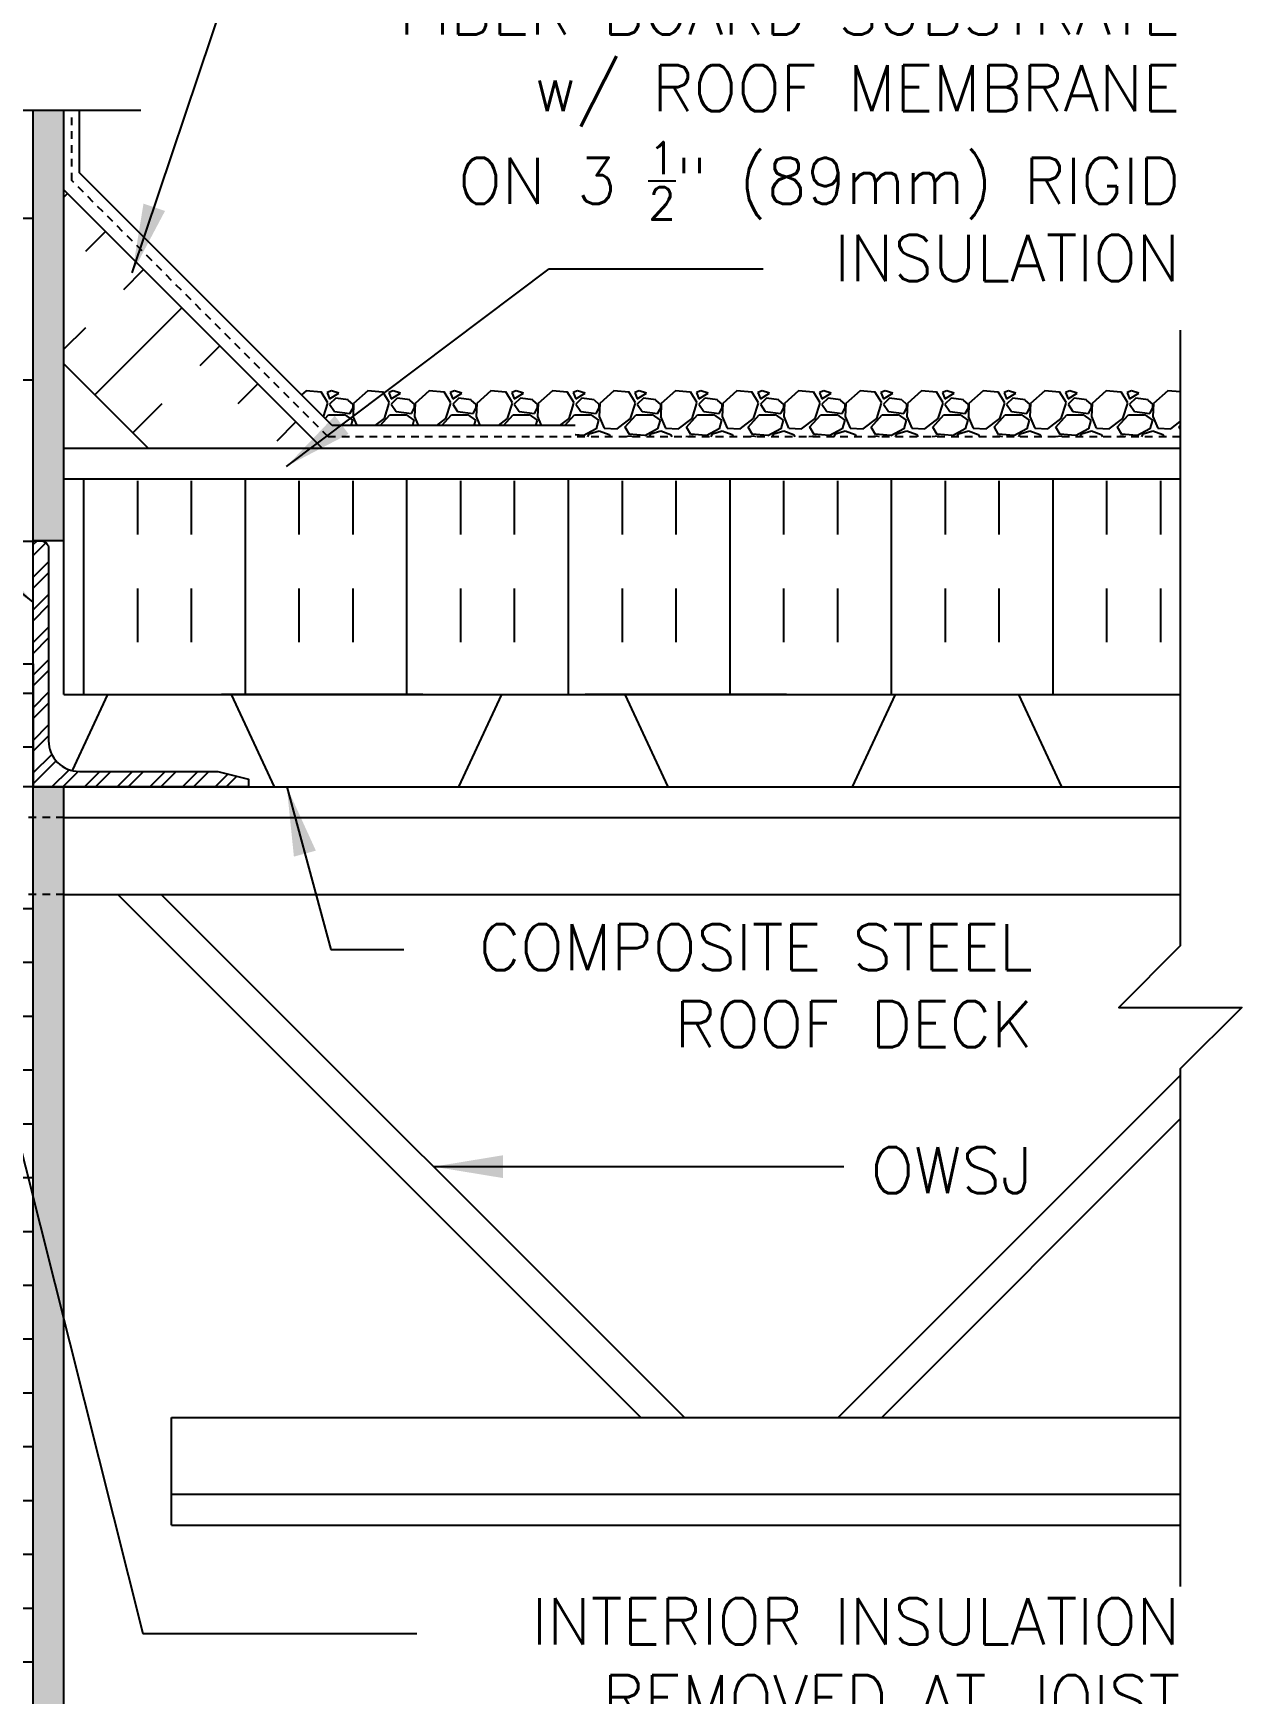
# Model space of a CAD drawing. Header units: inches. Extents: x 380.7 to 431.2, y 168.7 to 250.6.
# Drawn here: x 411.58 to 431.22, y 197.98 to 224.98 of the extents above; entities that cross this region are included whole.
import ezdxf

# ---------------------------------------------------------------- set-up
doc = ezdxf.new("R2010")
doc.units = ezdxf.units.IN
doc.header["$LTSCALE"] = 0.5
doc.header["$MEASUREMENT"] = 0
doc.linetypes.add('DASHED2', pattern=[0.375, 0.25, -0.125])
doc.linetypes.add('HIDDEN2', pattern=[0.1875, 0.125, -0.0625])
for name, color, linetype in [('HATCH', 12, 'Continuous'), ('line25', 2, 'Continuous'), ('LINE50', 5, 'Continuous'), ('LINE9', 9, 'Continuous'), ('TEXT', 4, 'Continuous')]:
    doc.layers.add(name, color=color, linetype=linetype)
doc.styles.add('DIM', font='romans.shx', dxfattribs={"width": 0.7})
doc.styles.add('ROMANS', font='romans.shx', dxfattribs={"height": 1.125})
doc.dimstyles.new('ext_12', dxfattribs={"dimscale": 12, "dimtxt": 0.09375, "dimasz": 0.09375, "dimexe": 0.09375, "dimexo": 0.0625, "dimgap": 0.0625, "dimtad": 1, "dimdec": 1, "dimzin": 3, "dimdsep": 46, "dimlunit": 4, "dimtxsty": 'DIM', "dimcen": 0.09, "dimdle": 0.09375, "dimclrt": 4, "dimadec": 0, "dimazin": 0, "dimtfac": 1, "dimtdec": 1, "dimtmove": 2, "dimatfit": 3, "dimfxl": 1, "dimfrac": 2, "dimtolj": 1, "dimtzin": 0, "dimarcsym": 0})

msp = doc.modelspace()

# ---------------------------------------------------------------- hatches: boundary and pattern name
at = {"layer": 'HATCH'}
h = msp.add_hatch(dxfattribs=at)
h.set_pattern_fill('AR-CONC', color=256, scale=0.5)
h.set_pattern_definition([(50, (0, 0), (3.586301, -0.31376), [0.375, -4.125]), (355, (0, 0), (-0.693757, 3.76096), [0.3, -3.3]), (100.45144, (0.299, -0.026), (2.892544, 3.4472), [0.3187, -3.50571]), (46.1842, (0, 1), (5.336207, -0.827596), [0.5625, -6.1875]), (96.6356, (0.4447, 0.931), (4.67331, 4.870593), [0.47805, -5.25857]), (351.1842, (0, 1), (4.67331, 4.87059), [0.45, -4.95]), (21, (0.5, 0.75), (2.984535, -2.013094), [0.375, -4.125]), (326, (0.5, 0.75), (1.216577, 3.62575), [0.3, -3.3]), (71.45144, (0.7487, 0.5822), (4.201112, 1.612656), [0.3187, -3.50571]), (37.5, (0, 0), (0.0607993, 1.6644693), [0, -3.26, 0, -3.35, 0, -3.3125]), (7.5, (0, 0), (1.315348, 1.9720586), [0, -1.91, 0, -3.185, 0, -1.2625]), (327.5, (-1.115, 0), (2.669112, -0.1127744), [0, -1.25, 0, -3.9, 0, -5.175]), (317.5, (-1.615, 0), (2.915931, 0.500525), [0, -1.625, 0, -2.59, 0, -3.675])])
h.paths.add_polyline_path([(411.575, 241.057), (411.074, 241.057), (410.85, 241.139), (411.075, 241.22), (411.575, 241.22), (411.575, 242.954), (412.075, 242.954), (405.95, 243.954), (399.825, 242.954), (400.325, 242.954), (400.325, 241.22), (400.826, 241.22), (401.05, 241.139), (400.826, 241.057), (400.325, 241.057), (400.325, 232.727), (400.763, 232.727), (400.763, 233.227), (402.263, 233.227), (402.263, 232.727), (402.95, 232.727), (402.95, 230.638, 0.064398), (403.06, 230.572), (403.15, 230.572), (403.15, 230.531, -0.249069), (403.26, 230.323), (403.26, 230.256, -0.414214), (403.198, 230.193), (403.15, 230.193), (403.15, 230.123), (403.255, 230.123, 0.10046), (403.649, 230.181, -0.601435), (403.768, 230.076, 2.182095), (404.178, 230.289, -1), (404.342, 230.697, -0.24438), (404.79, 230.176, 0.053157), (404.956, 229.562, 1.553132), (405.314, 229.987, -0.735593), (405.302, 230.445, -0.082755), (405.95, 230.553, -0.082755), (406.599, 230.445, -0.735593), (406.586, 229.987, 1.553132), (406.944, 229.562, 0.053157), (407.11, 230.176, -0.24438), (407.558, 230.697, -1), (407.722, 230.289, 2.182095), (408.132, 230.076, -0.601435), (408.251, 230.181, 0.10046), (408.645, 230.123), (408.75, 230.123), (408.75, 230.193), (408.703, 230.193, -0.414214), (408.64, 230.256), (408.64, 230.323, -0.249069), (408.75, 230.531), (408.75, 230.572), (408.84, 230.572, 0.064398), (408.95, 230.638), (408.95, 232.727), (409.638, 232.727), (409.638, 233.227), (411.138, 233.227), (411.138, 232.727), (411.575, 232.727)])
h.paths.add_polyline_path([(405.753, 240.993), (406.016, 240.69), (406.05, 240.708, -2.114532), (406.05, 240.651), (406.016, 240.69), (405.734, 240.546, -1.846412)], flags=16)
h.paths.add_polyline_path([(406.169, 227.227), (406.169, 225.227), (407.169, 226.227), (408.95, 226.227), (408.95, 226.509, 0.082415), (408.807, 226.588, -0.317837), (408.64, 226.823), (408.64, 226.891, -0.414214), (408.703, 226.953), (408.75, 226.953), (408.75, 227.023), (408.645, 227.023, -0.188973), (408.489, 227.118, 0.196323), (408.04, 227.465), (406.718, 227.755, 0.057795), (405.95, 227.844, 0.057795), (405.182, 227.755), (403.86, 227.465, 0.196323), (403.411, 227.118, -0.188973), (403.255, 227.023), (403.15, 227.023), (403.15, 226.953), (403.198, 226.953, -0.414214), (403.26, 226.891), (403.26, 226.823, -0.317837), (403.094, 226.588, 0.082415), (402.95, 226.509), (402.95, 226.227), (405.169, 226.227)])
h.paths.add_polyline_path([(408.95, 223.727), (407.169, 223.727), (406.169, 222.727), (406.169, 224.727), (405.169, 223.727), (402.95, 223.727), (402.95, 220.946, 0.082415), (403.094, 220.867, -0.317837), (403.26, 220.631), (403.26, 220.564, -0.414214), (403.198, 220.501), (403.15, 220.501), (403.15, 220.431), (403.255, 220.431, -0.188973), (403.411, 220.336, 0.196323), (403.86, 219.99), (405.182, 219.7, 0.057795), (405.95, 219.61, 0.057795), (406.718, 219.7), (408.04, 219.99, 0.196323), (408.489, 220.336, -0.188973), (408.645, 220.431), (408.75, 220.431), (408.75, 220.501), (408.703, 220.501, -0.414214), (408.64, 220.564), (408.64, 220.631, -0.317837), (408.807, 220.867, 0.082415), (408.95, 220.946)])
h.paths.add_polyline_path([(408.95, 216.816, 0.064398), (408.84, 216.882), (408.75, 216.882), (408.75, 216.924, -0.249069), (408.64, 217.131), (408.64, 217.199, -0.414214), (408.703, 217.261), (408.75, 217.261), (408.75, 217.331), (408.645, 217.331, 0.10046), (408.251, 217.274, -0.601435), (408.132, 217.379, 2.182095), (407.722, 217.166, -1), (407.558, 216.757, -0.24438), (407.11, 217.278, 0.053157), (406.944, 217.892, 0.223253), (406.744, 218.057), (406.724, 218.061, 0.955472), (406.586, 217.468, -0.735593), (406.599, 217.01, -0.082755), (405.95, 216.902, -0.082755), (405.302, 217.01, -0.735593), (405.314, 217.468, 0.955472), (405.176, 218.061), (405.156, 218.057, 0.223253), (404.956, 217.892, 0.053157), (404.79, 217.278, -0.24438), (404.342, 216.757, -1), (404.178, 217.166, 2.182095), (403.768, 217.379, -0.601435), (403.649, 217.274, 0.10046), (403.255, 217.331), (403.15, 217.331), (403.15, 217.261), (403.198, 217.261, -0.414214), (403.26, 217.199), (403.26, 217.131, -0.249069), (403.15, 216.924), (403.15, 216.882), (403.06, 216.882, 0.064398), (402.95, 216.816), (402.95, 214.727), (402.95, 212.727), (405.176, 212.727), (408.95, 212.727), (408.95, 214.727)])
h.paths.add_polyline_path([(405.176, 212.68), (403.315, 212.68), (403.315, 212.227), (405.176, 212.227)], flags=17)
h.paths.add_polyline_path([(405.176, 212.227), (403.315, 212.227), (403.315, 210.727), (405.176, 210.727)])
h.paths.add_polyline_path([(405.176, 210.727), (403.315, 210.727), (403.315, 210.227), (405.176, 210.227)])
h.paths.add_polyline_path([(408.95, 208.509, 0.082415), (408.807, 208.588, -0.317837), (408.64, 208.823), (408.64, 208.891, -0.414214), (408.703, 208.953), (408.75, 208.953), (408.75, 209.023), (408.645, 209.023, -0.188973), (408.489, 209.118, 0.196323), (408.04, 209.465), (406.718, 209.755, 0.039111), (406.2, 209.835), (406.2, 206.175), (406.479, 206.175), (406.479, 205.949), (406.219, 205.949), (405.95, 205.949), (405.422, 205.949), (405.422, 206.175), (405.7, 206.175), (405.7, 209.835, 0.039111), (405.182, 209.755), (403.86, 209.465, 0.196323), (403.411, 209.118, -0.188973), (403.255, 209.023), (403.15, 209.023), (403.15, 208.953), (403.198, 208.953, -0.414214), (403.26, 208.891), (403.26, 208.823, -0.317837), (403.094, 208.588, 0.082415), (402.95, 208.509), (402.95, 202.946, 0.082415), (403.094, 202.867, -0.317837), (403.26, 202.631), (403.26, 202.564, -0.414214), (403.198, 202.501), (403.15, 202.501), (403.15, 202.431), (403.255, 202.431, -0.188973), (403.411, 202.336, 0.196323), (403.86, 201.99), (405.182, 201.7, 0.057795), (405.95, 201.61, 0.057795), (406.718, 201.7), (408.04, 201.99, 0.196323), (408.489, 202.336, -0.188973), (408.645, 202.431), (408.75, 202.431), (408.75, 202.501), (408.703, 202.501, -0.414214), (408.64, 202.564), (408.64, 202.631, -0.317837), (408.807, 202.867, 0.082415), (408.95, 202.946)])
h.paths.add_polyline_path([(403.315, 211.616, 0.015101), (403.255, 211.623), (403.15, 211.623), (403.15, 211.553), (403.198, 211.553, -0.414214), (403.26, 211.491), (403.26, 210.956, -0.414214), (403.198, 210.893), (403.15, 210.893), (403.15, 210.823), (403.255, 210.823, -0.069724), (403.315, 210.814)])
h.paths.add_polyline_path([(405.329, 209.968), (403.315, 209.968), (403.315, 210.227), (403.315, 210.333, -0.069724), (403.255, 210.323), (403.15, 210.323), (403.15, 210.253), (403.198, 210.253, -0.414214), (403.26, 210.191), (403.26, 209.656, -0.414214), (403.198, 209.593), (403.15, 209.593), (403.15, 209.523), (403.255, 209.523, 0.036537), (403.399, 209.547)])
h.paths.add_polyline_path([(403.315, 212.68), (405.176, 212.68), (405.176, 212.727), (402.95, 212.727), (402.95, 212.638, 0.064398), (403.06, 212.572), (403.15, 212.572), (403.15, 212.531, -0.249069), (403.26, 212.323), (403.26, 212.256, -0.119718), (403.253, 212.227), (403.315, 212.227)])
h.paths.add_polyline_path([(403.315, 212.227), (403.253, 212.227, -0.280582), (403.198, 212.193), (403.15, 212.193), (403.15, 212.123), (403.255, 212.123, 0.014996), (403.315, 212.122)])
h.paths.add_polyline_path([(408.95, 196.727), (408.95, 198.816, 0.064398), (408.84, 198.882), (408.75, 198.882), (408.75, 198.924, -0.249069), (408.64, 199.131), (408.64, 199.199, -0.414214), (408.703, 199.261), (408.75, 199.261), (408.75, 199.331), (408.645, 199.331, 0.10046), (408.251, 199.274, -0.601435), (408.132, 199.379, 2.182095), (407.722, 199.166, -1), (407.558, 198.757, -0.24438), (407.11, 199.278, 0.053157), (406.944, 199.892, 0.223253), (406.744, 200.057), (406.724, 200.061, 0.955472), (406.586, 199.468, -0.735593), (406.599, 199.01, -0.082755), (405.95, 198.902, -0.082755), (405.302, 199.01, -0.735593), (405.314, 199.468, 0.955472), (405.176, 200.061), (405.156, 200.057, 0.223253), (404.956, 199.892, 0.053157), (404.79, 199.278, -0.24438), (404.342, 198.757, -1), (404.178, 199.166, 2.182095), (403.768, 199.379, -0.601435), (403.649, 199.274, 0.10046), (403.255, 199.331), (403.15, 199.331), (403.15, 199.261), (403.198, 199.261, -0.414214), (403.26, 199.199), (403.26, 199.131, -0.249069), (403.15, 198.924), (403.15, 198.882), (403.06, 198.882, 0.064398), (402.95, 198.816), (402.95, 196.727), (402.95, 194.638, 0.064398), (403.06, 194.572), (403.15, 194.572), (403.15, 194.531, -0.249069), (403.26, 194.323), (403.26, 194.256, -0.414214), (403.198, 194.193), (403.15, 194.193), (403.15, 194.123), (403.255, 194.123, 0.10046), (403.649, 194.181, -0.601435), (403.768, 194.076, 2.182095), (404.178, 194.289, -1), (404.342, 194.697, -0.24438), (404.79, 194.176, 0.053157), (404.956, 193.562, 0.223253), (405.156, 193.397), (405.176, 193.393, 0.955472), (405.314, 193.987, -0.735593), (405.302, 194.445, -0.082755), (405.95, 194.553, -0.082755), (406.599, 194.445, -0.735593), (406.586, 193.987, 0.955472), (406.724, 193.393), (406.744, 193.397, 0.223253), (406.944, 193.562, 0.053157), (407.11, 194.176, -0.24438), (407.558, 194.697, -1), (407.722, 194.289, 2.182095), (408.132, 194.076, -0.601435), (408.251, 194.181, 0.10046), (408.645, 194.123), (408.75, 194.123), (408.75, 194.193), (408.703, 194.193, -0.414214), (408.64, 194.256), (408.64, 194.323, -0.249069), (408.75, 194.531), (408.75, 194.572), (408.84, 194.572, 0.064398), (408.95, 194.638)])
h.paths.add_polyline_path([(408.95, 190.509, 0.082415), (408.807, 190.588, -0.317837), (408.64, 190.823), (408.64, 190.891, -0.414214), (408.703, 190.953), (408.75, 190.953), (408.75, 191.023), (408.645, 191.023, -0.188973), (408.489, 191.118, 0.196323), (408.04, 191.465), (406.718, 191.755, 0.057795), (405.95, 191.844, 0.057795), (405.182, 191.755), (403.86, 191.465, 0.196323), (403.411, 191.118, -0.188973), (403.255, 191.023), (403.15, 191.023), (403.15, 190.953), (403.198, 190.953, -0.414214), (403.26, 190.891), (403.26, 190.823, -0.317837), (403.094, 190.588, 0.082415), (402.95, 190.509), (402.95, 187.73), (404.95, 187.73), (405.95, 188.73), (405.95, 187.73), (405.95, 186.73), (406.95, 187.73), (408.95, 187.73)])
h = msp.add_hatch(dxfattribs=at)
h.set_pattern_fill('AR-SAND', color=256, scale=0.25, style=0)
h.set_pattern_definition([(37.5, (411.86765, 230.958), (-0.015748, 0.481706), [0, -0.38, 0, -0.425, 0, -0.40625]), (7.5, (411.86765, 230.958), (0.442444, 0.705537), [0, -0.205, 0, -0.3425, 0, -0.13125]), (327.5, (411.56015, 230.958), (0.778535, 0.001415), [0, -0.125, 0, -0.45, 0, -0.5875]), (317.5, (411.56015, 230.958), (0.751532, 0.21942), [0, -0.0625, 0, -0.295, 0, -0.3375])])
h.paths.add_polyline_path([(412.075, 241.057), (411.575, 241.057), (411.575, 232.727), (411.575, 226.227), (412.075, 226.227)])
h.paths.add_polyline_path([(412.075, 242.954), (411.575, 242.954), (411.575, 241.22), (412.075, 241.22)])
h.paths.add_polyline_path([(399.825, 241.057), (399.825, 226.227), (400.325, 226.227), (400.325, 232.727), (400.325, 241.057)])
h.paths.add_polyline_path([(400.325, 242.954), (399.825, 242.954), (399.825, 241.22), (400.325, 241.22)])
h.paths.add_polyline_path([(400.325, 223.727), (399.825, 223.727), (399.825, 216.727), (400.325, 216.727)])
h.paths.add_polyline_path([(412.075, 223.727), (411.575, 223.727), (411.575, 216.727), (412.075, 216.727)])
h = msp.add_hatch(dxfattribs=at)
h.set_pattern_fill('INSUL', color=256, scale=7, style=0)
h.set_pattern_definition([(180, (3335.1118, -182.2822), (0, 2.625), []), (180, (3335.1118, -181.4072), (0, 2.625), [0.875, -0.875]), (180, (3335.1118, -180.5322), (0, 2.625), [0.875, -0.875])])
h.paths.add_polyline_path([(411.575, 223.727), (408.95, 223.727), (408.95, 214.727), (409.638, 214.727), (409.638, 215.227), (411.138, 215.227), (411.138, 214.727), (411.575, 214.727)])
h = msp.add_hatch(dxfattribs=at)
h.set_pattern_fill('INSUL', color=256, scale=7, angle=45, style=0)
h.set_pattern_definition([(45, (304.772, 59.3262), (-1.856155, 1.856155), []), (45, (304.1533, 59.945), (-1.856155, 1.856155), [0.875, -0.875]), (45, (303.5346, 60.5636), (-1.856155, 1.856155), [0.875, -0.875])])
h.paths.add_polyline_path([(413.323, 218.352), (416.152, 218.352), (412.075, 222.429), (412.075, 219.601)])
h = msp.add_hatch(dxfattribs=at)
h.set_pattern_fill('INSUL', color=256, scale=7, angle=90, style=0)
h.set_pattern_definition([(90, (304.772, 59.3262), (-2.625, 2e-16), []), (90, (303.897, 59.3262), (-2.625, 2e-16), [0.875, -0.875]), (90, (303.022, 59.3262), (-2.625, 2e-16), [0.875, -0.875])])
h.paths.add_polyline_path([(412.075, 217.727), (412.075, 214.227), (430.215, 214.227), (430.215, 217.727)])
h = msp.add_hatch(dxfattribs=at)
h.set_pattern_fill('ANSI32', color=256, style=0)
h.set_pattern_definition([(45, (292.55652, -42.36074), (-0.26516504, 0.26516504), []), (45, (292.7333, -42.36074), (-0.26516504, 0.26516504), [])])
h.paths.add_polyline_path([(411.825, 213.477), (411.825, 216.602, 0.414214), (411.7, 216.727), (411.575, 216.727), (411.575, 212.727), (415.075, 212.727), (415.075, 212.852), (414.575, 212.977), (412.325, 212.977, -0.414214)])
h = msp.add_hatch(dxfattribs=at)
h.set_pattern_fill('INSUL', color=256, scale=7, style=0)
h.set_pattern_definition([(0, (409.3325, 202.875), (0, 2.625), []), (0, (409.3325, 203.75), (0, 2.625), [0.875, -0.875]), (0, (409.3325, 204.625), (0, 2.625), [0.875, -0.875])])
h.paths.add_polyline_path([(411.575, 210.977), (408.95, 210.977), (408.95, 196.727), (409.638, 196.727), (409.638, 197.227), (411.138, 197.227), (411.138, 196.727), (411.575, 196.727)])
h.paths.add_polyline_path([(411.575, 214.727), (411.138, 214.727), (411.138, 214.227), (409.638, 214.227), (409.638, 214.727), (408.95, 214.727), (408.95, 212.727), (411.575, 212.727)])
h.paths.add_polyline_path([(400.325, 196.727), (400.763, 196.727), (400.763, 197.227), (402.263, 197.227), (402.263, 196.727), (402.95, 196.727), (402.95, 214.727), (402.263, 214.727), (402.263, 215.227), (400.763, 215.227), (400.763, 214.727), (400.325, 214.727)])
h = msp.add_hatch(dxfattribs=at)
h.set_pattern_fill('AR-SAND', color=256, scale=0.25, style=0)
h.set_pattern_definition([(37.5, (236.56967, -51.72275), (-0.01574834, 0.48170594), [0, -0.38, 0, -0.425, 0, -0.40625]), (7.5, (236.5697, -51.72275), (0.4424442, 0.7055365), [0, -0.205, 0, -0.3425, 0, -0.13125]), (327.5, (236.26217, -51.72275), (0.77853547, 0.00141476), [0, -0.125, 0, -0.45, 0, -0.5875]), (317.5, (236.2622, -51.72275), (0.7515317, 0.2194189), [0, -0.0625, 0, -0.295, 0, -0.3375])])
h.paths.add_polyline_path([(412.075, 212.727), (411.575, 212.727), (411.575, 196.668), (411.575, 187.668), (412.075, 187.668)])

# ---------------------------------------------------------------- linework, layer by layer
at = {"color": 192}
for p, q in [((421.888, 212.727), (424.888, 212.727)), ((428.287, 212.727), (430.215, 212.727))]:
    msp.add_line(p, q, dxfattribs=at)
at = {"layer": 'HATCH'}
for p, q in [((412.325, 222.709), (412.325, 223.727)), ((416.432, 218.602), (412.325, 222.709)), ((416.012, 219.166), (415.937, 219.097)), ((416.252, 219.145), (416.012, 219.165)), ((416.364, 218.967), (416.254, 219.147)), ((416.291, 218.744), (416.362, 218.966)), ((416.422, 219.166), (416.352, 219.136)), ((416.352, 219.136), (416.392, 219.036)), ((416.392, 219.036), (416.542, 219.126)), ((416.492, 219.046), (416.392, 218.946)), ((416.392, 218.946), (416.472, 218.826)), ((416.542, 219.126), (416.422, 219.166)), ((416.693, 219.017), (416.493, 219.047)), ((416.774, 218.944), (416.694, 219.014)), ((416.782, 218.957), (416.772, 218.747)), ((416.772, 218.886), (416.772, 218.946)), ((417.012, 219.166), (416.782, 218.956)), ((417.252, 219.145), (417.012, 219.165)), ((417.364, 218.967), (417.254, 219.147)), ((417.282, 218.716), (417.362, 218.966)), ((417.422, 219.166), (417.352, 219.136)), ((417.352, 219.136), (417.392, 219.036)), ((417.392, 219.036), (417.542, 219.126)), ((417.492, 219.046), (417.392, 218.946)), ((417.392, 218.946), (417.472, 218.826)), ((417.542, 219.126), (417.422, 219.166)), ((417.693, 219.017), (417.493, 219.047)), ((417.774, 218.944), (417.694, 219.014)), ((417.782, 218.957), (417.772, 218.747)), ((417.772, 218.886), (417.772, 218.946)), ((418.012, 219.166), (417.782, 218.956)), ((418.252, 219.145), (418.012, 219.165)), ((418.364, 218.967), (418.254, 219.147)), ((418.282, 218.716), (418.362, 218.966)), ((418.422, 219.166), (418.352, 219.136)), ((418.352, 219.136), (418.392, 219.036)), ((418.392, 219.036), (418.542, 219.126)), ((418.492, 219.046), (418.392, 218.946)), ((418.392, 218.946), (418.472, 218.826)), ((418.542, 219.126), (418.422, 219.166)), ((418.693, 219.017), (418.493, 219.047)), ((418.774, 218.944), (418.694, 219.014)), ((418.782, 218.957), (418.772, 218.747)), ((418.772, 218.886), (418.772, 218.946)), ((419.012, 219.166), (418.782, 218.956)), ((419.252, 219.145), (419.012, 219.165)), ((419.364, 218.967), (419.254, 219.147)), ((419.282, 218.716), (419.362, 218.966)), ((419.422, 219.166), (419.352, 219.136)), ((419.352, 219.136), (419.392, 219.036)), ((419.392, 219.036), (419.542, 219.126)), ((419.492, 219.046), (419.392, 218.946)), ((419.392, 218.946), (419.472, 218.826)), ((419.542, 219.126), (419.422, 219.166)), ((419.693, 219.017), (419.493, 219.047)), ((419.774, 218.944), (419.694, 219.014)), ((419.782, 218.957), (419.772, 218.747)), ((419.772, 218.886), (419.772, 218.946)), ((420.012, 219.166), (419.782, 218.956)), ((420.252, 219.145), (420.012, 219.165)), ((420.364, 218.967), (420.254, 219.147)), ((420.282, 218.716), (420.362, 218.966)), ((420.422, 219.166), (420.352, 219.136)), ((420.352, 219.136), (420.392, 219.036)), ((420.392, 219.036), (420.542, 219.126)), ((420.492, 219.046), (420.392, 218.946)), ((420.392, 218.946), (420.472, 218.826)), ((420.542, 219.126), (420.422, 219.166)), ((420.693, 219.017), (420.493, 219.047)), ((420.774, 218.944), (420.694, 219.014)), ((420.782, 218.957), (420.772, 218.747)), ((420.772, 218.886), (420.772, 218.946)), ((421.012, 219.166), (420.782, 218.956)), ((421.252, 219.145), (421.012, 219.165)), ((421.364, 218.967), (421.254, 219.147)), ((421.282, 218.716), (421.362, 218.966)), ((421.422, 219.166), (421.352, 219.136)), ((421.352, 219.136), (421.392, 219.036)), ((421.392, 219.036), (421.542, 219.126)), ((421.492, 219.046), (421.392, 218.946)), ((421.392, 218.946), (421.472, 218.826)), ((421.542, 219.126), (421.422, 219.166)), ((421.693, 219.017), (421.493, 219.047)), ((421.774, 218.944), (421.694, 219.014)), ((421.782, 218.957), (421.772, 218.747)), ((421.772, 218.886), (421.772, 218.946)), ((422.012, 219.166), (421.782, 218.956)), ((422.252, 219.145), (422.012, 219.165)), ((422.364, 218.967), (422.254, 219.147)), ((422.282, 218.716), (422.362, 218.966)), ((422.422, 219.166), (422.352, 219.136)), ((422.352, 219.136), (422.392, 219.036)), ((422.392, 219.036), (422.542, 219.126)), ((422.492, 219.046), (422.392, 218.946)), ((422.392, 218.946), (422.472, 218.826)), ((422.542, 219.126), (422.422, 219.166)), ((422.693, 219.017), (422.493, 219.047)), ((422.774, 218.944), (422.694, 219.014)), ((422.782, 218.957), (422.772, 218.747)), ((422.772, 218.886), (422.772, 218.946)), ((423.012, 219.166), (422.782, 218.956)), ((423.252, 219.145), (423.012, 219.165)), ((423.364, 218.967), (423.254, 219.147)), ((423.282, 218.716), (423.362, 218.966)), ((423.422, 219.166), (423.352, 219.136)), ((423.352, 219.136), (423.392, 219.036)), ((423.392, 219.036), (423.542, 219.126)), ((423.492, 219.046), (423.392, 218.946)), ((423.392, 218.946), (423.472, 218.826)), ((423.542, 219.126), (423.422, 219.166)), ((423.693, 219.017), (423.493, 219.047)), ((423.774, 218.944), (423.694, 219.014)), ((423.782, 218.957), (423.772, 218.747)), ((423.772, 218.886), (423.772, 218.946)), ((424.012, 219.166), (423.782, 218.956)), ((424.252, 219.145), (424.012, 219.165)), ((424.364, 218.967), (424.254, 219.147)), ((424.282, 218.716), (424.362, 218.966)), ((424.422, 219.166), (424.352, 219.136)), ((424.352, 219.136), (424.392, 219.036)), ((424.392, 219.036), (424.542, 219.126)), ((424.492, 219.046), (424.392, 218.946)), ((424.392, 218.946), (424.472, 218.826)), ((424.542, 219.126), (424.422, 219.166)), ((424.693, 219.017), (424.493, 219.047)), ((424.774, 218.944), (424.694, 219.014)), ((424.782, 218.957), (424.772, 218.747)), ((424.772, 218.886), (424.772, 218.946)), ((425.012, 219.166), (424.782, 218.956)), ((425.252, 219.145), (425.012, 219.165)), ((425.364, 218.967), (425.254, 219.147)), ((425.282, 218.716), (425.362, 218.966)), ((425.422, 219.166), (425.352, 219.136)), ((425.352, 219.136), (425.392, 219.036)), ((425.392, 219.036), (425.542, 219.126)), ((425.492, 219.046), (425.392, 218.946)), ((425.392, 218.946), (425.472, 218.826)), ((425.542, 219.126), (425.422, 219.166)), ((425.693, 219.017), (425.493, 219.047)), ((425.774, 218.944), (425.694, 219.014)), ((425.782, 218.957), (425.772, 218.747)), ((425.772, 218.886), (425.772, 218.946)), ((426.012, 219.166), (425.782, 218.956)), ((426.252, 219.145), (426.012, 219.165)), ((426.364, 218.967), (426.254, 219.147)), ((426.282, 218.716), (426.362, 218.966)), ((426.422, 219.166), (426.352, 219.136)), ((426.352, 219.136), (426.392, 219.036)), ((426.392, 219.036), (426.542, 219.126)), ((426.492, 219.046), (426.392, 218.946)), ((426.392, 218.946), (426.472, 218.826)), ((426.542, 219.126), (426.422, 219.166)), ((426.693, 219.017), (426.493, 219.047)), ((426.774, 218.944), (426.694, 219.014)), ((426.782, 218.957), (426.772, 218.747)), ((426.772, 218.886), (426.772, 218.946)), ((427.012, 219.166), (426.782, 218.956)), ((427.252, 219.145), (427.012, 219.165)), ((427.364, 218.967), (427.254, 219.147)), ((427.282, 218.716), (427.362, 218.966)), ((427.422, 219.166), (427.352, 219.136)), ((427.352, 219.136), (427.392, 219.036)), ((427.392, 219.036), (427.542, 219.126)), ((427.492, 219.046), (427.392, 218.946)), ((427.392, 218.946), (427.472, 218.826)), ((427.542, 219.126), (427.422, 219.166)), ((427.693, 219.017), (427.493, 219.047)), ((427.774, 218.944), (427.694, 219.014)), ((427.782, 218.957), (427.772, 218.747)), ((427.772, 218.886), (427.772, 218.946)), ((428.012, 219.166), (427.782, 218.956)), ((428.252, 219.145), (428.012, 219.165)), ((428.364, 218.967), (428.254, 219.147)), ((428.282, 218.716), (428.362, 218.966)), ((428.422, 219.166), (428.352, 219.136)), ((428.352, 219.136), (428.392, 219.036)), ((428.392, 219.036), (428.542, 219.126)), ((428.492, 219.046), (428.392, 218.946)), ((428.392, 218.946), (428.472, 218.826)), ((428.542, 219.126), (428.422, 219.166)), ((428.693, 219.017), (428.493, 219.047)), ((428.774, 218.944), (428.694, 219.014)), ((428.782, 218.957), (428.772, 218.747)), ((428.772, 218.886), (428.772, 218.946)), ((429.012, 219.166), (428.782, 218.956)), ((429.252, 219.145), (429.012, 219.165)), ((429.364, 218.967), (429.254, 219.147)), ((429.282, 218.716), (429.362, 218.966)), ((429.422, 219.166), (429.352, 219.136)), ((429.352, 219.136), (429.392, 219.036)), ((429.392, 219.036), (429.542, 219.126)), ((429.492, 219.046), (429.392, 218.946)), ((429.392, 218.946), (429.472, 218.826)), ((429.542, 219.126), (429.422, 219.166)), ((429.693, 219.017), (429.493, 219.047)), ((429.774, 218.944), (429.694, 219.014)), ((429.782, 218.957), (429.772, 218.747)), ((429.772, 218.886), (429.772, 218.946)), ((430.012, 219.166), (429.782, 218.956)), ((430.215, 219.148), (430.012, 219.165)), ((416.318, 218.716), (416.372, 218.776)), ((416.372, 218.776), (416.632, 218.776)), ((416.472, 218.826), (416.722, 218.796)), ((416.632, 218.778), (416.762, 218.688)), ((416.722, 218.796), (416.772, 218.886)), ((416.762, 218.686), (416.738, 218.602)), ((416.771, 218.748), (416.832, 218.602)), ((417.134, 218.602), (417.282, 218.717)), ((417.216, 218.602), (417.372, 218.776)), ((417.372, 218.776), (417.632, 218.776)), ((417.472, 218.826), (417.722, 218.796)), ((417.632, 218.778), (417.762, 218.688)), ((417.722, 218.796), (417.772, 218.886)), ((417.762, 218.686), (417.738, 218.602)), ((417.771, 218.748), (417.832, 218.602)), ((418.134, 218.602), (418.282, 218.717)), ((418.216, 218.602), (418.372, 218.776)), ((418.372, 218.776), (418.632, 218.776)), ((418.472, 218.826), (418.722, 218.796)), ((418.632, 218.778), (418.762, 218.688)), ((418.722, 218.796), (418.772, 218.886)), ((418.762, 218.686), (418.738, 218.602)), ((418.771, 218.748), (418.832, 218.602)), ((419.134, 218.602), (419.282, 218.717)), ((419.216, 218.602), (419.372, 218.776)), ((419.372, 218.776), (419.632, 218.776)), ((419.472, 218.826), (419.722, 218.796)), ((419.632, 218.778), (419.762, 218.688)), ((419.722, 218.796), (419.772, 218.886)), ((419.762, 218.686), (419.738, 218.602)), ((419.771, 218.748), (419.832, 218.602)), ((420.134, 218.602), (420.282, 218.717)), ((420.216, 218.602), (420.372, 218.776)), ((420.372, 218.776), (420.632, 218.776)), ((420.472, 218.826), (420.722, 218.796)), ((420.632, 218.778), (420.762, 218.688)), ((420.722, 218.796), (420.772, 218.886)), ((420.762, 218.686), (420.722, 218.546)), ((420.771, 218.748), (420.851, 218.558)), ((421.062, 218.547), (421.282, 218.717)), ((421.192, 218.576), (421.372, 218.776)), ((421.372, 218.776), (421.632, 218.776)), ((421.472, 218.826), (421.722, 218.796)), ((421.632, 218.778), (421.762, 218.688)), ((421.722, 218.796), (421.772, 218.886)), ((421.762, 218.686), (421.722, 218.546)), ((421.771, 218.748), (421.851, 218.558)), ((422.062, 218.547), (422.282, 218.717)), ((422.192, 218.576), (422.372, 218.776)), ((422.372, 218.776), (422.632, 218.776)), ((422.472, 218.826), (422.722, 218.796)), ((422.632, 218.778), (422.762, 218.688)), ((422.722, 218.796), (422.772, 218.886)), ((422.762, 218.686), (422.722, 218.546)), ((422.771, 218.748), (422.851, 218.558)), ((423.062, 218.547), (423.282, 218.717)), ((423.192, 218.576), (423.372, 218.776)), ((423.372, 218.776), (423.632, 218.776)), ((423.472, 218.826), (423.722, 218.796)), ((423.632, 218.778), (423.762, 218.688)), ((423.722, 218.796), (423.772, 218.886)), ((423.762, 218.686), (423.722, 218.546)), ((423.771, 218.748), (423.851, 218.558)), ((424.062, 218.547), (424.282, 218.717)), ((424.192, 218.576), (424.372, 218.776)), ((424.372, 218.776), (424.632, 218.776)), ((424.472, 218.826), (424.722, 218.796)), ((424.632, 218.778), (424.762, 218.688)), ((424.722, 218.796), (424.772, 218.886)), ((424.762, 218.686), (424.722, 218.546)), ((424.771, 218.748), (424.851, 218.558)), ((425.062, 218.547), (425.282, 218.717)), ((425.192, 218.576), (425.372, 218.776)), ((425.372, 218.776), (425.632, 218.776)), ((425.472, 218.826), (425.722, 218.796)), ((425.632, 218.778), (425.762, 218.688)), ((425.722, 218.796), (425.772, 218.886)), ((425.762, 218.686), (425.722, 218.546)), ((425.771, 218.748), (425.851, 218.558)), ((426.062, 218.547), (426.282, 218.717)), ((426.192, 218.576), (426.372, 218.776)), ((426.372, 218.776), (426.632, 218.776)), ((426.472, 218.826), (426.722, 218.796)), ((426.632, 218.778), (426.762, 218.688)), ((426.722, 218.796), (426.772, 218.886)), ((426.762, 218.686), (426.722, 218.546)), ((426.771, 218.748), (426.851, 218.558)), ((427.062, 218.547), (427.282, 218.717)), ((427.192, 218.576), (427.372, 218.776)), ((427.372, 218.776), (427.632, 218.776)), ((427.472, 218.826), (427.722, 218.796)), ((427.632, 218.778), (427.762, 218.688)), ((427.722, 218.796), (427.772, 218.886)), ((427.762, 218.686), (427.722, 218.546)), ((427.771, 218.748), (427.851, 218.558)), ((428.062, 218.547), (428.282, 218.717)), ((428.192, 218.576), (428.372, 218.776)), ((428.372, 218.776), (428.632, 218.776)), ((428.472, 218.826), (428.722, 218.796)), ((428.632, 218.778), (428.762, 218.688)), ((428.722, 218.796), (428.772, 218.886)), ((428.762, 218.686), (428.722, 218.546)), ((428.771, 218.748), (428.851, 218.558)), ((429.062, 218.547), (429.282, 218.717)), ((429.192, 218.576), (429.372, 218.776)), ((429.372, 218.776), (429.632, 218.776)), ((429.472, 218.826), (429.722, 218.796)), ((429.632, 218.778), (429.762, 218.688)), ((429.722, 218.796), (429.772, 218.886)), ((429.762, 218.686), (429.722, 218.546)), ((429.771, 218.748), (429.851, 218.558)), ((430.062, 218.547), (430.215, 218.665)), ((420.38, 218.602), (416.432, 218.602)), ((420.38, 218.477), (420.38, 218.477)), ((420.511, 218.438), (420.38, 218.448)), ((420.722, 218.545), (420.512, 218.435)), ((420.59, 218.415), (420.612, 218.466)), ((420.612, 218.466), (420.772, 218.516)), ((420.772, 218.516), (420.932, 218.456)), ((420.852, 218.556), (421.062, 218.546)), ((420.932, 218.456), (420.951, 218.415)), ((421.283, 218.425), (421.182, 218.415)), ((421.264, 218.456), (421.194, 218.576)), ((421.511, 218.438), (421.261, 218.458)), ((421.33, 218.415), (421.282, 218.427)), ((421.722, 218.545), (421.512, 218.435)), ((421.59, 218.415), (421.612, 218.466)), ((421.612, 218.466), (421.772, 218.516)), ((421.772, 218.516), (421.932, 218.456)), ((421.852, 218.556), (422.062, 218.546)), ((421.932, 218.456), (421.951, 218.415)), ((422.283, 218.425), (422.182, 218.415)), ((422.264, 218.456), (422.194, 218.576)), ((422.511, 218.438), (422.261, 218.458)), ((422.33, 218.415), (422.282, 218.427)), ((422.722, 218.545), (422.512, 218.435)), ((422.59, 218.415), (422.612, 218.466)), ((422.612, 218.466), (422.772, 218.516)), ((422.772, 218.516), (422.932, 218.456)), ((422.852, 218.556), (423.062, 218.546)), ((422.932, 218.456), (422.951, 218.415)), ((423.283, 218.425), (423.182, 218.415)), ((423.264, 218.456), (423.194, 218.576)), ((423.511, 218.438), (423.261, 218.458)), ((423.33, 218.415), (423.282, 218.427)), ((423.722, 218.545), (423.512, 218.435)), ((423.59, 218.415), (423.612, 218.466)), ((423.612, 218.466), (423.772, 218.516)), ((423.772, 218.516), (423.932, 218.456)), ((423.852, 218.556), (424.062, 218.546)), ((423.932, 218.456), (423.951, 218.415)), ((424.283, 218.425), (424.182, 218.415)), ((424.264, 218.456), (424.194, 218.576)), ((424.511, 218.438), (424.261, 218.458)), ((424.33, 218.415), (424.282, 218.427)), ((424.722, 218.545), (424.512, 218.435)), ((424.59, 218.415), (424.612, 218.466)), ((424.612, 218.466), (424.772, 218.516)), ((424.772, 218.516), (424.932, 218.456)), ((424.852, 218.556), (425.062, 218.546)), ((424.932, 218.456), (424.951, 218.415)), ((425.283, 218.425), (425.182, 218.415)), ((425.264, 218.456), (425.194, 218.576)), ((425.511, 218.438), (425.261, 218.458)), ((425.33, 218.415), (425.282, 218.427)), ((425.722, 218.545), (425.512, 218.435)), ((425.59, 218.415), (425.612, 218.466)), ((425.612, 218.466), (425.772, 218.516)), ((425.772, 218.516), (425.932, 218.456)), ((425.852, 218.556), (426.062, 218.546)), ((425.932, 218.456), (425.951, 218.415)), ((426.283, 218.425), (426.182, 218.415)), ((426.264, 218.456), (426.194, 218.576)), ((426.511, 218.438), (426.261, 218.458)), ((426.33, 218.415), (426.282, 218.427)), ((426.722, 218.545), (426.512, 218.435)), ((426.59, 218.415), (426.612, 218.466)), ((426.612, 218.466), (426.772, 218.516)), ((426.772, 218.516), (426.932, 218.456)), ((426.852, 218.556), (427.062, 218.546)), ((426.932, 218.456), (426.951, 218.415)), ((427.283, 218.425), (427.182, 218.415)), ((427.264, 218.456), (427.194, 218.576)), ((427.511, 218.438), (427.261, 218.458)), ((427.33, 218.415), (427.282, 218.427)), ((427.722, 218.545), (427.512, 218.435)), ((427.59, 218.415), (427.612, 218.466)), ((427.612, 218.466), (427.772, 218.516)), ((427.772, 218.516), (427.932, 218.456)), ((427.852, 218.556), (428.062, 218.546)), ((427.932, 218.456), (427.951, 218.415)), ((428.283, 218.425), (428.182, 218.415)), ((428.264, 218.456), (428.194, 218.576)), ((428.511, 218.438), (428.261, 218.458)), ((428.33, 218.415), (428.282, 218.427)), ((428.722, 218.545), (428.512, 218.435)), ((428.59, 218.415), (428.612, 218.466)), ((428.612, 218.466), (428.772, 218.516)), ((428.772, 218.516), (428.932, 218.456)), ((428.852, 218.556), (429.062, 218.546)), ((428.932, 218.456), (428.951, 218.415)), ((429.283, 218.425), (429.182, 218.415)), ((429.264, 218.456), (429.194, 218.576)), ((429.511, 218.438), (429.261, 218.458)), ((429.33, 218.415), (429.282, 218.427)), ((429.722, 218.545), (429.512, 218.435)), ((429.59, 218.415), (429.612, 218.466)), ((429.612, 218.466), (429.772, 218.516)), ((429.772, 218.516), (429.932, 218.456)), ((429.852, 218.556), (430.062, 218.546)), ((429.932, 218.456), (429.951, 218.415)), ((430.215, 218.418), (430.182, 218.415)), ((430.192, 218.576), (430.215, 218.602)), ((430.215, 218.539), (430.194, 218.576))]:
    msp.add_line(p, q, dxfattribs=at)
at = {"layer": 'HATCH', "linetype": 'HIDDEN2', "ltscale": 2}
for p, q in [((412.075, 212.227), (408.95, 212.227)), ((412.075, 210.977), (408.95, 210.977))]:
    msp.add_line(p, q, dxfattribs=at)
at = {"layer": 'line25'}
for p, q in [((416.277, 218.227), (412.075, 222.429)), ((413.448, 218.227), (412.075, 219.601)), ((412.075, 216.727), (411.575, 216.727)), ((412.075, 214.227), (427.244, 214.227)), ((412.325, 214.227), (430.215, 214.227)), ((417.905, 214.227), (414.635, 214.227)), ((423.815, 214.227), (420.545, 214.227)), ((411.575, 212.727), (430.215, 212.727)), ((412.075, 212.227), (430.215, 212.227)), ((412.075, 210.977), (430.215, 210.977)), ((412.95, 210.977), (421.45, 202.477)), ((413.657, 210.977), (422.157, 202.477)), ((430.215, 208.035), (424.657, 202.477)), ((430.215, 207.328), (425.364, 202.477)), ((413.825, 202.477), (430.215, 202.477)), ((413.825, 200.727), (413.825, 202.477)), ((413.825, 201.227), (430.215, 201.227)), ((413.825, 200.727), (430.215, 200.727))]:
    msp.add_line(p, q, dxfattribs=at)
for points in [[(430.215, 217.727), (412.075, 217.727)], [(411.575, 212.727), (405.176, 212.727)]]:
    msp.add_lwpolyline(points, dxfattribs=at)
at = {"layer": 'line25', "color": 192}
for points in [[(412.213, 212.99), (412.79, 214.227), (414.79, 214.227), (415.489, 212.727), (418.489, 212.727)], [(418.489, 212.727), (419.189, 214.227), (421.189, 214.227), (421.888, 212.727)], [(424.888, 212.727), (425.588, 214.227), (427.588, 214.227), (428.287, 212.727)]]:
    msp.add_lwpolyline(points, dxfattribs=at)
at = {"layer": 'LINE50', "color": 9, "linetype": 'DASHED2'}
for p, q in [((412.2, 222.584), (412.2, 223.727)), ((416.37, 218.415), (412.2, 222.584)), ((430.215, 218.415), (416.37, 218.415))]:
    msp.add_line(p, q, dxfattribs=at)
at = {"layer": 'LINE50'}
for p in [(411.575, 214.727), (411.575, 196.668)]:
    msp.add_line(p, (411.575, 212.727), dxfattribs=at)
at = {"layer": 'LINE50', "color": 9}
msp.add_line((412.075, 187.73), (412.075, 212.727), dxfattribs=at)
at = {"layer": 'LINE50'}
msp.add_lwpolyline([(408.95, 214.727), (409.638, 214.727), (409.638, 215.227), (411.138, 215.227), (411.138, 214.727), (411.575, 214.727), (411.575, 223.727)], dxfattribs=at)
at = {"layer": 'LINE9'}
for p, q in [((407.169, 223.727), (413.325, 223.727)), ((412.075, 214.227), (412.075, 223.727))]:
    msp.add_line(p, q, dxfattribs=at)
for points in [[(430.215, 220.148), (430.215, 210.142), (429.215, 209.142), (430.215, 209.142), (431.215, 209.142), (430.215, 208.142), (430.215, 199.727)], [(430.215, 218.227), (412.075, 218.227)]]:
    msp.add_lwpolyline(points, dxfattribs=at)
msp.add_lwpolyline([(415.075, 212.727), (411.575, 212.727), (411.575, 216.727), (411.7, 216.727, -0.414214), (411.825, 216.602), (411.825, 213.477, 0.414214), (412.325, 212.977), (414.575, 212.977), (415.075, 212.852)], format="xyb", close=True, dxfattribs=at)

# ---------------------------------------------------------------- texts
at = {"layer": 'TEXT', "char_height": 0.75, "style": 'ROMANS'}
for s, insert, width, attachment_point in [('\\A1;FIBER BOARD SUBSTRATE\\Pw/ ROOF MEMBRANE \\PON 3 {\\H0.7x;\\S1/2;}" (89mm) RIGID \\PINSULATION', (430.215, 225.709), 26.1134, 3), ('\\A1;COMPOSITE STEEL ROOF DECK', (427.817, 210.495), 10.90808, 3), ('\\A1;OWSJ', (427.817, 206.87), 9.59335, 3), ('\\A1;INTERIOR INSULATION REMOVED AT JOIST LOCATIONS', (430.215, 197.912), 12.22718, 6)]:
    msp.add_mtext(s, dxfattribs=dict(at, insert=insert, width=width, attachment_point=attachment_point))

# ---------------------------------------------------------------- leaders
at = {"layer": 'TEXT'}
for points, override in [([(413.184, 221.081), (415.697, 228.56), (420.444, 228.56)], {"dimgap": 0.0625, "dimtad": 0}), ([(411.575, 215.727), (396.026, 228.274), (393.785, 228.274)], {"dimtad": 0}), ([(415.689, 217.935), (419.959, 221.147), (423.44, 221.147)], {"dimgap": 0.0625, "dimtad": 0}), ([(415.696, 212.727), (416.411, 210.085), (417.598, 210.085)], {"dimgap": 0.0625, "dimtad": 0}), ([(410.388, 210.761), (413.357, 198.967), (417.81, 198.967)], {"dimgap": 0.0625, "dimtad": 0}), ([(418.082, 206.553), (424.746, 206.553)], {"dimgap": 0.0625, "dimtad": 0})]:
    msp.add_leader(points, dimstyle='ext_12', override=override, dxfattribs=at)

doc.saveas('drawing.dxf')
